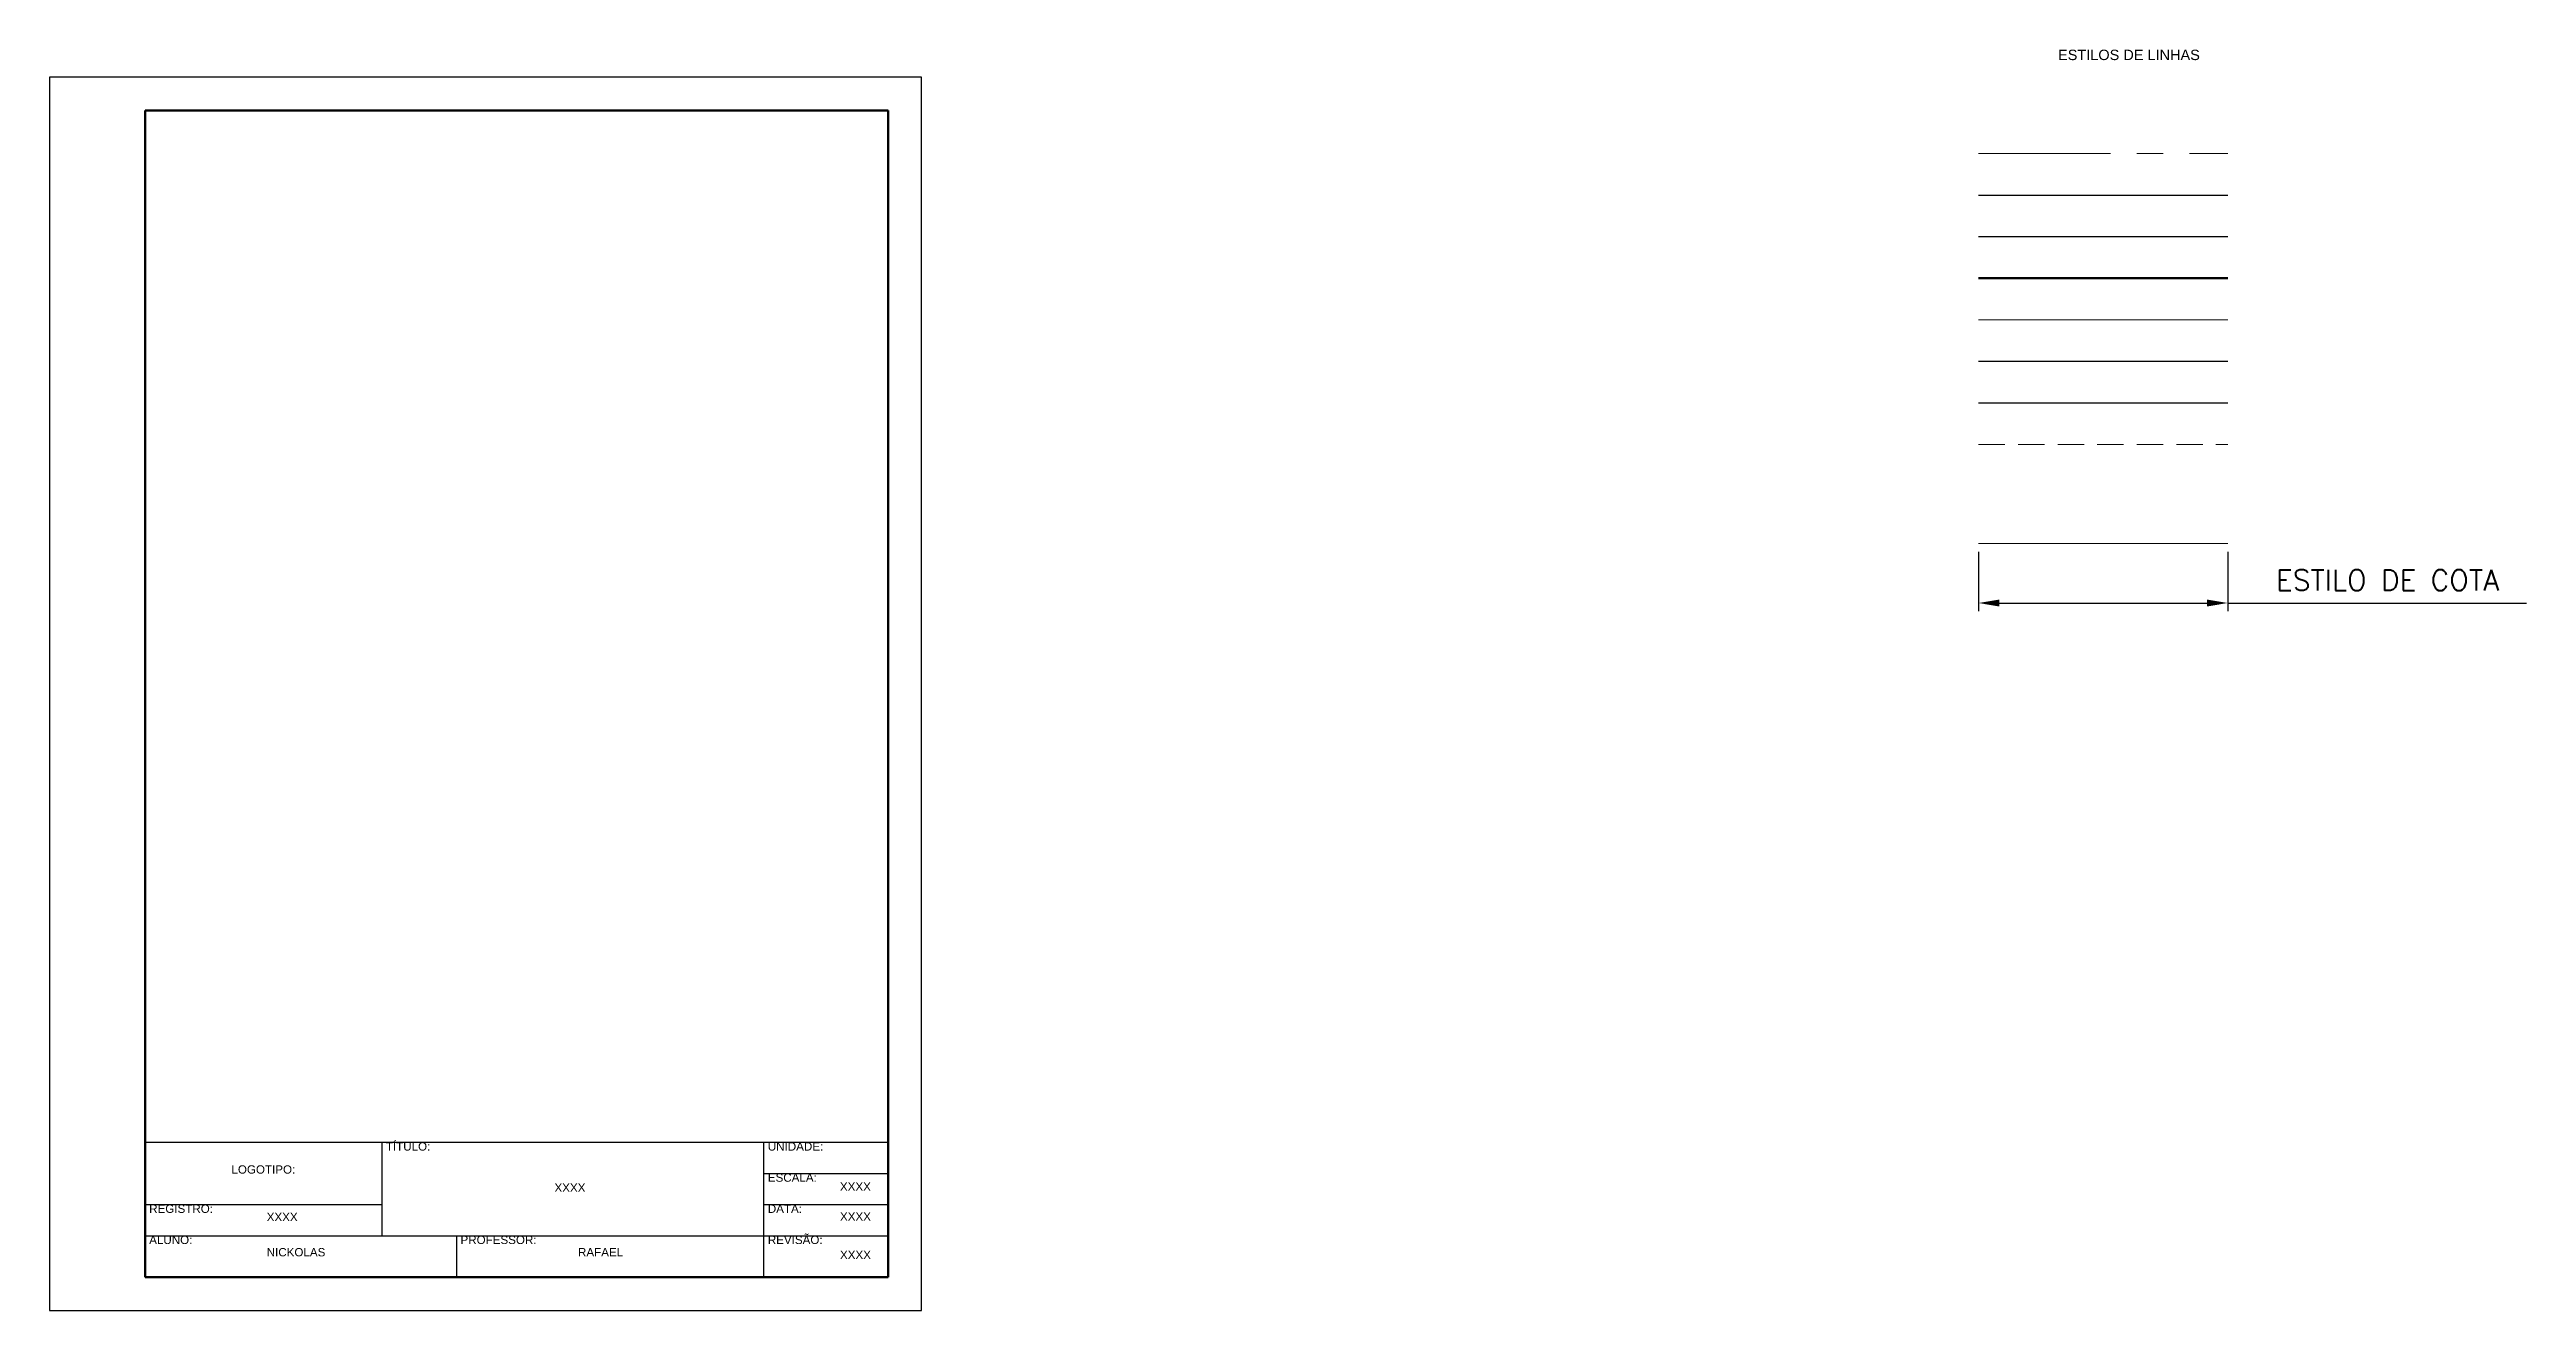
# Model space of a CAD drawing. Header units: millimetres. Extents: x 1079 to 5968, y 1492 to 2356.
# Drawn here: x 5372 to 5968, y 2052 to 2356 of the extents above.
import ezdxf

# ---------------------------------------------------------------- set-up
doc = ezdxf.new("R2010")
doc.units = ezdxf.units.MM
doc.linetypes.add('CENTER', pattern=[50.8, 31.75, -6.35, 6.35, -6.35])
doc.linetypes.add('DASHED2', pattern=[9.525, 6.35, -3.175])
for name, color, linetype, lineweight in [('CENTRO', 1, 'CENTER', 5), ('CONTORNO 1', 3, 'Continuous', 25), ('CONTORNO 2', 4, 'Continuous', 30), ('CONTORNO 3', 6, 'Continuous', 50), ('COTA', 1, 'Continuous', 13), ('HACHURA', 1, 'Continuous', 13), ('TEXTO 1', 2, 'Continuous', 25), ('TEXTO 2', 3, 'Continuous', 25), ('TRACEJADA', 1, 'DASHED2', 13)]:
    doc.layers.add(name, color=color, linetype=linetype, lineweight=lineweight)
doc.styles.add('ROMANS', font='romans.shx')
doc.styles.get("Standard").update_dxf_attribs({"font": 'arial.ttf'})
doc.dimstyles.new('Padrão', dxfattribs={"dimscale": 2, "dimtxt": 2.5, "dimasz": 2.5, "dimexe": 1, "dimexo": 1, "dimgap": 1.5, "dimtad": 1, "dimdsep": 46, "dimtxsty": 'ROMANS', "dimcen": 2.5, "dimclrd": 1, "dimclre": 1, "dimclrt": 2, "dimadec": 0, "dimazin": 2, "dimtfac": 1, "dimtmove": 0, "dimatfit": 3, "dimfxl": 0, "dimlwd": -1, "dimlwe": -1, "dimarcsym": 0})

# ---------------------------------------------------------------- blocks, each defined once
blk = doc.blocks.new('*D5')
at = {"color": 1}
for p, q in [((5836.32, 2234.56), (5836.32, 2220.23)), ((5896.32, 2234.56), (5896.32, 2220.23)), ((5841.32, 2222.23), (5891.32, 2222.23)), ((5896.32, 2222.23), (5968.27, 2222.23))]:
    blk.add_line(p, q, dxfattribs=at)
for points in [[(5841.32, 2223.06), (5841.32, 2221.39), (5836.32, 2222.23)], [(5891.32, 2223.06), (5891.32, 2221.39), (5896.32, 2222.23)]]:
    blk.add_solid(points, dxfattribs=at)
at = {"layer": 'Defpoints', "color": 0}
for p in [(5836.32, 2236.56), (5896.32, 2236.56), (5896.32, 2222.23)]:
    blk.add_point(p, dxfattribs=at)
at = {"color": 2, "insert": (5934.8, 2227.73), "char_height": 5, "attachment_point": 5, "style": 'ROMANS'}
blk.add_mtext('ESTILO DE COTA', dxfattribs=at)

msp = doc.modelspace()

# ---------------------------------------------------------------- linework, layer by layer
at = {"layer": 'CENTRO'}
msp.add_line((5836.321, 2330.463), (5896.321, 2330.463), dxfattribs=at)
at = {"layer": 'CONTORNO 1'}
msp.add_line((5836.321, 2320.463), (5896.321, 2320.463), dxfattribs=at)
at = {"layer": 'CONTORNO 2'}
for p, q in [((5371.701, 2348.846), (5371.701, 2051.846)), ((5581.701, 2348.846), (5371.701, 2348.846)), ((5581.701, 2051.846), (5581.701, 2348.846)), ((5836.321, 2310.463), (5896.321, 2310.463)), ((5394.701, 2092.346), (5573.701, 2092.346)), ((5451.701, 2092.346), (5451.701, 2069.846)), ((5543.701, 2092.346), (5573.701, 2092.346)), ((5543.701, 2059.846), (5543.701, 2092.346)), ((5543.701, 2084.846), (5573.701, 2084.846)), ((5394.701, 2077.346), (5451.701, 2077.346)), ((5543.701, 2077.346), (5573.701, 2077.346)), ((5543.701, 2077.346), (5573.701, 2077.346)), ((5394.701, 2069.846), (5573.701, 2069.846)), ((5469.681, 2069.846), (5469.681, 2059.846)), ((5543.701, 2069.846), (5573.701, 2069.846)), ((5371.701, 2051.846), (5581.701, 2051.846))]:
    msp.add_line(p, q, dxfattribs=at)
at = {"layer": 'CONTORNO 3'}
for p, q in [((5394.701, 2340.846), (5394.701, 2059.846)), ((5573.701, 2340.846), (5394.701, 2340.846)), ((5573.701, 2059.846), (5573.701, 2340.846)), ((5836.321, 2300.463), (5896.321, 2300.463)), ((5394.701, 2059.846), (5573.701, 2059.846))]:
    msp.add_line(p, q, dxfattribs=at)
at = {"layer": 'COTA'}
msp.add_line((5836.321, 2236.557), (5896.321, 2236.557), dxfattribs=at)
at = {"layer": 'HACHURA'}
msp.add_line((5836.321, 2290.444), (5896.321, 2290.444), dxfattribs=at)
at = {"layer": 'TEXTO 1'}
msp.add_line((5836.321, 2280.444), (5896.321, 2280.444), dxfattribs=at)
at = {"layer": 'TEXTO 2'}
msp.add_line((5836.321, 2270.444), (5896.321, 2270.444), dxfattribs=at)
at = {"layer": 'TRACEJADA'}
msp.add_line((5836.321, 2260.444), (5896.321, 2260.444), dxfattribs=at)

# ---------------------------------------------------------------- texts
at = {"layer": 'TEXTO 1', "attachment_point": 1}
for s, insert, char_height in [('{\\W1.288224; }ESTILOS DE LINHAS{\\H1.51774x; }', (5854.207, 2355.491), 2.5), ('{\\W1.288224; }XXXX{\\H1.5x; }', (5492.315, 2082.428), 2), ('{\\W1.288224; }XXXX{\\H1.5x; }', (5561.067, 2082.689), 2), ('{\\W1.288224; }XXXX{\\H1.5x; }', (5423.005, 2075.372), 2), ('{\\W1.288224; }XXXX{\\H1.5x; }', (5561.082, 2075.47), 2), ('{\\W1.288224; }NICKOLAS{\\H1.51774x; }', (5423.005, 2066.876), 2), ('{\\W1.288224; }RAFAEL{\\H1.5x; }', (5497.985, 2066.876), 2), ('{\\W1.288224; }XXXX{\\H1.5x; }', (5561.084, 2066.241), 2)]:
    msp.add_mtext_dynamic_manual_height_columns(s, width=74.98, gutter_width=653.196, heights=[0], dxfattribs=dict(at, insert=insert, char_height=char_height))
at = {"layer": 'TEXTO 2', "char_height": 2}
for s, width, insert, attachment_point in [('{\\W1.288224; }TÍTULO:{\\H1.75239x; }', 57, (5451.701, 2092.346), 1), ('{\\W1.288224; }UNIDADE:{\\H1.5x; }', 57, (5543.701, 2092.346), 1), ('LOGOTIPO:', 57, (5423.201, 2085.785), 5), ('{\\W1.288224; }ESCALA:{\\H1.51705x; }', 57, (5543.701, 2084.846), 1), ('{\\W1.288224; }REGISTRO:{\\H1.51774x; }', 57, (5394.701, 2077.346), 1), ('{\\W1.288224; }DATA:{\\H1.5x; }', 57, (5543.701, 2077.346), 1), ('{\\W1.288224; }REVISÃO:{\\H1.71896x; }', 57, (5543.701, 2069.846), 1), ('{\\W1.288224; }ALUNO:{\\H1.51774x; }', 74.98, (5394.701, 2069.846), 1), ('{\\W1.288224; }PROFESSOR:{\\H1.51774x; }', 74.98, (5469.681, 2069.846), 1)]:
    msp.add_mtext_dynamic_manual_height_columns(s, width=width, gutter_width=653.196, heights=[0], dxfattribs=dict(at, insert=insert, attachment_point=attachment_point))

# ---------------------------------------------------------------- dimensions: what is measured, and where the dimension line sits
dim = msp.add_linear_dim(base=(5896.321, 2222.227), p1=(5836.321, 2236.557), p2=(5896.321, 2236.557), text='ESTILO DE COTA', dimstyle='Padrão')
dim.commit()
dim.dimension.update_dxf_attribs({"geometry": '*D5', "text_midpoint": (5934.797, 2227.727)})

doc.saveas('drawing.dxf')
